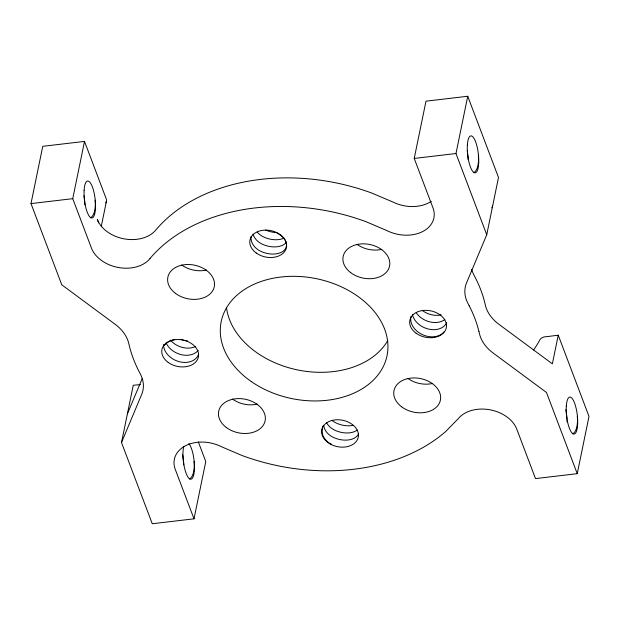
<?xml version="1.0" encoding="UTF-8"?>
<svg xmlns="http://www.w3.org/2000/svg" width="620" height="620" viewBox="0 0 620 620"><rect width="100%" height="100%" fill="white"/><g stroke="black" fill="none" stroke-linecap="round" stroke-linejoin="round"><path stroke-width="0.93" d="M198.315 441.889L205.77 461.559L194.014 518.824L152.264 523.745L121.505 442.533L141.5 394.863A42.307 30.589 11.6 0 0 140.298 373.876A179.544 129.805 11.6 0 1 129.309 345.805L128.743 343.356A42.307 30.589 11.6 0 0 114.615 323.896L61.76 284.797L31 203.585L42.757 146.32L84.506 141.407L106.152 198.625A8.378 6.061 11.6 0 1 105.757 202.918M150.032 258.54A32.217 23.289 11.6 0 1 118.49 267.522A32.217 23.289 11.6 0 1 91.411 248.008L72.749 198.671L84.506 141.407M101.277 226.385L106.4 201.446M121.505 442.533L133.261 385.268L140.415 384.601M150.009 258.486A179.544 129.805 11.6 0 1 366.071 221.712L386.965 230.617A32.217 23.289 11.6 0 0 422.321 231.725A32.217 23.289 11.6 0 0 432.938 207.77L414.23 158.441L425.986 101.176L467.736 96.255L498.496 177.467L486.739 234.732L466.744 282.41A42.307 30.589 11.6 0 0 467.945 303.397L469.301 306.001M486.739 234.732L455.979 153.528L467.736 96.255M533.587 350.021A186.372 134.742 11.6 0 0 539.749 340.024L540.121 339.419A8.479 6.13 11.6 0 1 546.77 336.652L558.24 335.203L552.366 363.839L499.503 324.74A42.307 30.589 11.6 0 1 485.382 305.28L484.848 302.932A179.544 129.805 11.6 0 0 475.176 277.365L473.82 274.761A42.307 30.589 11.6 0 1 471.68 269.475M194.014 518.824L175.305 469.495A32.217 23.289 11.6 0 1 185.923 445.54A32.217 23.289 11.6 0 1 221.286 446.648L242.172 455.561A179.544 129.805 11.6 0 0 445.85 431.365L458.211 418.732A32.217 23.289 11.6 0 1 489.754 409.75A32.217 23.289 11.6 0 1 516.832 429.265L535.494 478.594L577.243 473.68L589 416.415L558.24 335.203M127.387 413.896L142.197 378.588M491.877 207.871L492.613 206.103M31 203.585L72.749 198.671M414.23 158.441L455.979 153.528M577.243 473.68L546.484 392.476L493.629 353.377A42.307 30.589 11.6 0 1 479.508 333.909L478.966 331.56M98.619 222.874L97.294 219.371A32.217 23.289 11.6 0 0 124.372 238.886A32.217 23.289 11.6 0 0 155.907 229.904A179.536 129.797 11.6 0 1 371.961 193.13L392.84 201.981A32.217 23.289 11.6 0 0 431.28 201.299M469.27 305.9A179.544 129.805 11.6 0 1 478.935 331.46M387.709 340.636A84.653 61.202 11.6 0 1 297.817 369.977A84.653 61.202 11.6 0 1 226.525 307.729M432.644 383.447A23.692 17.128 11.6 0 1 407.766 378.378M257.354 404.116A23.692 17.128 11.6 0 1 232.477 399.048M206.522 270.026A23.692 17.128 11.6 0 1 181.637 264.957M381.804 249.349A23.692 17.128 11.6 0 1 356.926 244.28M188.868 443.556A18.616 5.355 83.3 0 1 194.355 470.379A18.616 5.355 83.3 0 1 186.674 474.664A18.616 5.355 83.3 0 1 183.752 446.408M194.052 461.373A18.414 7.851 82.6 0 1 189.348 478.989M182.613 454.762A18.414 2.619 83.9 0 1 183.629 462.597M183.621 462.605A18.414 7.851 82.6 0 1 183.776 464.884M163.533 344.588A18.406 13.803 23.3 0 0 176.599 360.817A18.406 13.803 23.3 0 0 196.703 357.57A18.406 12.532 1 0 0 198.609 353.912M198.175 350.416A18.406 13.803 23.3 0 1 181.358 354.687A18.406 13.803 23.3 0 1 166.152 342.899M187.659 340.907A18.406 13.803 23.3 0 1 186.55 340.783M185.434 340.613A18.406 13.803 23.3 0 1 181.025 339.357M195.331 346.58A18.406 13.803 23.3 0 1 170.376 340.093M164.37 345.294A18.406 12.532 1 0 1 174.755 339.504M252.976 234.089A18.406 14.88 6.7 0 0 261.71 243.885A18.406 11.462 15.3 0 0 286.463 242.273M276.706 232.585A18.406 11.462 15.3 0 1 265.662 230.059M284.076 238.096A18.406 11.462 15.3 0 1 263.175 236.731A18.406 14.88 6.7 0 1 257.277 232.12M276.908 232.988A18.406 11.462 15.3 0 1 284.495 250.007A18.406 11.462 15.3 0 1 260.237 251.046A18.406 14.88 6.7 0 1 251.046 236.577M444.896 319.517A18.406 13.803 23.3 0 1 416.268 312.798M446.695 322.663A18.406 12.532 1 0 1 445.346 324.81A18.406 13.803 23.3 0 1 426.878 328.631A18.406 13.803 23.3 0 1 412.439 314.549M443.881 331.964A18.406 13.803 23.3 0 1 422.189 334.529A18.406 13.803 23.3 0 1 411.068 316.378M441.184 314.805A18.406 13.803 23.3 0 1 422.22 310.364M358.631 433.574A18.406 11.462 15.3 0 1 332.808 437.115A18.406 14.88 6.7 0 1 323.671 425.452M353.051 425.351A18.406 11.462 15.3 0 1 335.746 422.793A18.406 14.88 6.7 0 1 332.08 420.407M357.36 429.986A18.406 11.462 15.3 0 1 334.273 429.954A18.406 14.88 6.7 0 1 326.663 422.848M331.336 444.261A18.406 14.88 6.7 0 1 323.469 425.312M478.353 155.023A18.414 7.851 82.6 0 1 473.641 172.639M467.24 150.575A18.414 2.619 83.9 0 1 467.93 156.248A18.414 7.851 82.6 0 1 468.1 159.658M577.29 416.229A18.414 7.851 82.6 0 1 572.578 433.845M565.843 409.618A18.414 2.619 83.9 0 1 566.866 417.454A18.414 7.851 82.6 0 1 566.943 418.601M567.005 419.74A18.414 7.851 82.6 0 1 567.037 421.972M95.116 200.167A18.414 7.851 82.6 0 1 90.412 217.783M84.01 195.719A18.414 2.619 83.9 0 1 84.692 201.392A18.414 7.851 82.6 0 1 84.87 204.802M251.278 381.548A84.653 61.202 11.6 0 0 386.903 356.322A84.653 61.202 11.6 0 0 274.187 278.039A84.653 61.202 11.6 0 0 251.278 381.548M401.52 406.736A23.692 17.128 11.6 0 0 440.154 401.148A23.692 17.128 11.6 0 0 409.913 378.231A23.692 17.128 11.6 0 0 401.52 406.736M226.23 427.413A23.692 17.128 11.6 0 0 264.864 421.817A23.692 17.128 11.6 0 0 234.624 398.9A23.692 17.128 11.6 0 0 226.23 427.413M175.39 293.314A23.692 17.128 11.6 0 0 214.024 287.726A23.692 17.128 11.6 0 0 183.784 264.81A23.692 17.128 11.6 0 0 175.39 293.314M350.68 272.645A23.692 17.128 11.6 0 0 389.313 267.05A23.692 17.128 11.6 0 0 359.073 244.133A23.692 17.128 11.6 0 0 350.68 272.645M328.042 442.626A18.616 13.462 11.6 0 0 358.159 437.689A18.616 13.462 11.6 0 0 333.909 420.05A18.616 13.462 11.6 0 0 328.042 442.626M416.082 333.211A18.616 13.462 11.6 0 0 446.199 328.274A18.616 13.462 11.6 0 0 421.949 310.635A18.616 13.462 11.6 0 0 416.082 333.211M256.215 252.983A18.616 13.462 11.6 0 0 286.332 248.047A18.616 13.462 11.6 0 0 262.074 230.408A18.616 13.462 11.6 0 0 256.215 252.983M168.175 362.398A18.616 13.462 11.6 0 0 198.292 357.461A18.616 13.462 11.6 0 0 174.034 339.822A18.616 13.462 11.6 0 0 168.175 362.398M566.308 406.123A18.616 5.355 83.3 0 0 573.888 434.07A18.616 5.355 83.3 0 0 575.678 406.526A18.616 5.355 83.3 0 0 566.308 406.123M84.126 190.185A18.616 5.355 83.3 0 0 91.76 218.008A18.616 5.355 83.3 0 0 93.481 190.34A18.616 5.355 83.3 0 0 84.126 190.185M467.364 145.041A18.616 5.355 83.3 0 0 474.99 172.864A18.616 5.355 83.3 0 0 476.71 145.196A18.616 5.355 83.3 0 0 467.364 145.041"/></g></svg>
